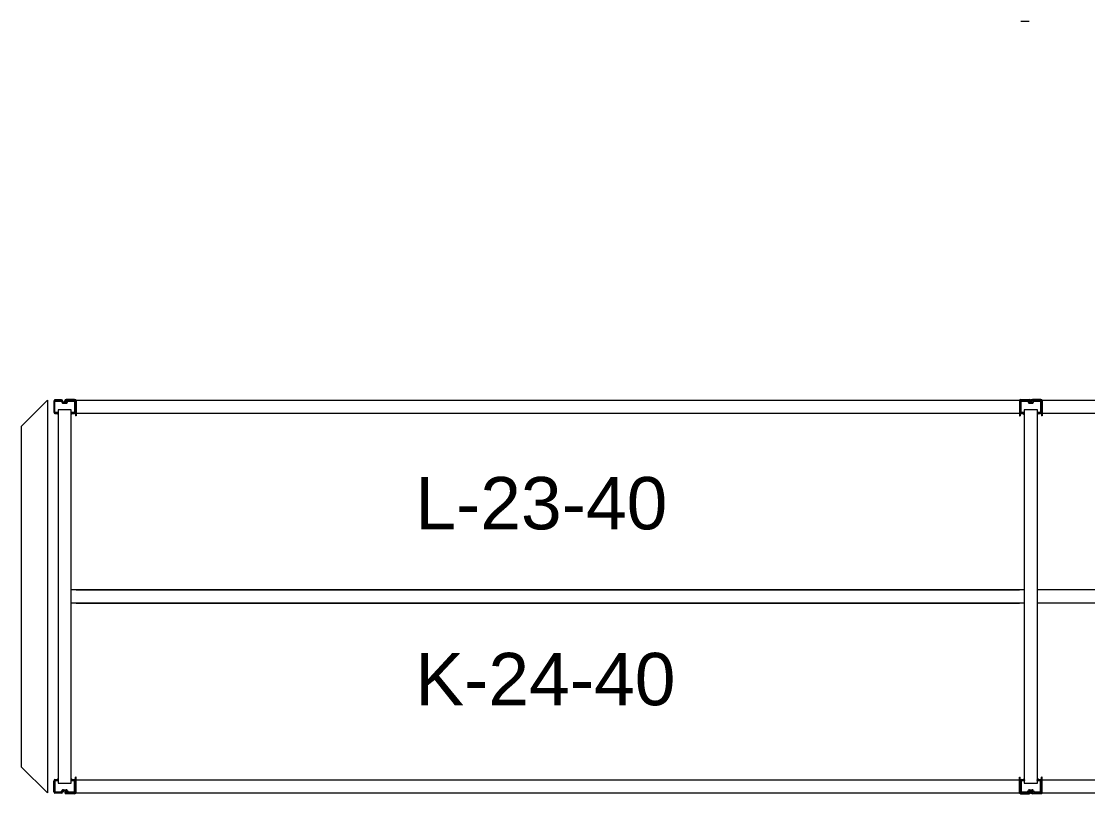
# Model space of a CAD drawing. Header units: inches. Extents: x 2743 to 10591, y -1604 to 5792.
# Drawn here: x 7247.3 to 7410.2, y 373.6 to 491.6 of the extents above; entities that cross this region are included whole.
import ezdxf

# ---------------------------------------------------------------- set-up
doc = ezdxf.new("R2010")
doc.units = ezdxf.units.IN
doc.header["$LTSCALE"] = 0.1875
doc.header["$MEASUREMENT"] = 0
for name, color, linetype, lineweight in [('22 Dimension', 7, 'Continuous', 5), ('32 Echelle', 160, 'Continuous', 15), ('33 Poutre', 30, 'Continuous', 15), ('37 Protection', 1, 'Continuous', 15)]:
    doc.layers.add(name, color=color, linetype=linetype, lineweight=lineweight)
doc.styles.add('arial', font='')
doc.styles.get('arial').set_extended_font_data('Arial')

msp = doc.modelspace()

# ---------------------------------------------------------------- hatches: boundary and pattern name
at = {"layer": '32 Echelle'}
for points in [[(7252.89785, 431.49574), (7252.89785, 431.68324), (7252.71035, 431.68324)], [(7254.89785, 431.49574), (7254.89785, 431.68324), (7255.08535, 431.68324)], [(7400.52285, 431.49574), (7400.52285, 431.68324), (7400.33535, 431.68324)], [(7400.52285, 431.49574), (7400.52285, 431.68324), (7400.33535, 431.68324)], [(7402.52285, 431.49574), (7402.52285, 431.68324), (7402.71035, 431.68324)], [(7402.52285, 431.49574), (7402.52285, 431.68324), (7402.71035, 431.68324)], [(7252.89785, 375.87074), (7252.89785, 375.68324), (7252.71035, 375.68324)], [(7254.89785, 375.87074), (7254.89785, 375.68324), (7255.08535, 375.68324)], [(7400.52285, 375.87074), (7400.52285, 375.68324), (7400.33535, 375.68324)], [(7400.52285, 375.87074), (7400.52285, 375.68324), (7400.33535, 375.68324)], [(7402.52285, 375.87074), (7402.52285, 375.68324), (7402.71035, 375.68324)], [(7402.52285, 375.87074), (7402.52285, 375.68324), (7402.71035, 375.68324)]]:
    msp.add_hatch(color=256, dxfattribs=at).paths.add_polyline_path(points)

# ---------------------------------------------------------------- linework, layer by layer
at = {"layer": '22 Dimension'}
for p, q in [((7400.52285, 404.68324), (7254.89785, 404.68324)), ((7548.14785, 404.68324), (7402.52285, 404.68324)), ((7400.52285, 402.68324), (7254.89785, 402.68324)), ((7548.14785, 402.68324), (7402.52285, 402.68324))]:
    msp.add_line(p, q, dxfattribs=at)
at = {"layer": '32 Echelle', "linetype": 'Continuous', "lineweight": 25}
for p, q in [((7252.27289, 433.49949), (7252.27289, 431.86699)), ((7252.36289, 431.86699), (7252.36289, 433.49949)), ((7253.38548, 433.68324), (7252.45664, 433.68324)), ((7252.45664, 433.59324), (7253.38548, 433.59324)), ((7253.47513, 433.5269), (7253.51904, 433.38326)), ((7253.60511, 433.40958), (7253.5612, 433.55321)), ((7254.23449, 433.55321), (7254.19058, 433.40958)), ((7254.27665, 433.38326), (7254.32056, 433.5269)), ((7255.33905, 433.68324), (7254.41022, 433.68324)), ((7254.41022, 433.59324), (7255.33905, 433.59324)), ((7255.4328, 433.49949), (7255.4328, 431.86699)), ((7255.5228, 431.86699), (7255.5228, 433.49949)), ((7399.89789, 433.49949), (7399.89789, 431.86699)), ((7399.89789, 433.49949), (7399.89789, 431.86699)), ((7399.98789, 431.86699), (7399.98789, 433.49949)), ((7399.98789, 431.86699), (7399.98789, 433.49949)), ((7401.01048, 433.68324), (7400.08164, 433.68324)), ((7401.01048, 433.68324), (7400.08164, 433.68324)), ((7400.08164, 433.59324), (7401.01048, 433.59324)), ((7400.08164, 433.59324), (7401.01048, 433.59324)), ((7401.10013, 433.5269), (7401.14404, 433.38326)), ((7401.10013, 433.5269), (7401.14404, 433.38326)), ((7401.23011, 433.40958), (7401.1862, 433.55321)), ((7401.23011, 433.40958), (7401.1862, 433.55321)), ((7401.85949, 433.55321), (7401.81558, 433.40958)), ((7401.85949, 433.55321), (7401.81558, 433.40958)), ((7401.90165, 433.38326), (7401.94556, 433.5269)), ((7401.90165, 433.38326), (7401.94556, 433.5269)), ((7402.96405, 433.68324), (7402.03522, 433.68324)), ((7402.96405, 433.68324), (7402.03522, 433.68324)), ((7402.03522, 433.59324), (7402.96405, 433.59324)), ((7402.03522, 433.59324), (7402.96405, 433.59324)), ((7403.0578, 433.49949), (7403.0578, 431.86699)), ((7403.0578, 433.49949), (7403.0578, 431.86699)), ((7403.1478, 431.86699), (7403.1478, 433.49949)), ((7403.1478, 431.86699), (7403.1478, 433.49949)), ((7254.10093, 433.34324), (7253.69476, 433.34324)), ((7253.69476, 433.25324), (7254.10093, 433.25324)), ((7401.72593, 433.34324), (7401.31976, 433.34324)), ((7401.72593, 433.34324), (7401.31976, 433.34324)), ((7401.31976, 433.25324), (7401.72593, 433.25324)), ((7401.31976, 433.25324), (7401.72593, 433.25324)), ((7252.87289, 431.77324), (7252.45664, 431.77324)), ((7252.45664, 431.68324), (7252.87289, 431.68324)), ((7252.87289, 431.68324), (7252.87289, 431.77324)), ((7255.33905, 431.77324), (7254.9228, 431.77324)), ((7254.9228, 431.77324), (7254.9228, 431.68324)), ((7254.9228, 431.68324), (7255.33905, 431.68324)), ((7400.49789, 431.77324), (7400.08164, 431.77324)), ((7400.49789, 431.77324), (7400.08164, 431.77324)), ((7400.08164, 431.68324), (7400.49789, 431.68324)), ((7400.08164, 431.68324), (7400.49789, 431.68324)), ((7400.49789, 431.68324), (7400.49789, 431.77324)), ((7400.49789, 431.68324), (7400.49789, 431.77324)), ((7402.96405, 431.77324), (7402.5478, 431.77324)), ((7402.5478, 431.77324), (7402.5478, 431.68324)), ((7402.96405, 431.77324), (7402.5478, 431.77324)), ((7402.5478, 431.77324), (7402.5478, 431.68324)), ((7402.5478, 431.68324), (7402.96405, 431.68324)), ((7402.5478, 431.68324), (7402.96405, 431.68324)), ((7252.27289, 373.86699), (7252.27289, 375.49949)), ((7252.36289, 375.49949), (7252.36289, 373.86699)), ((7252.45664, 375.68324), (7252.87289, 375.68324)), ((7252.87289, 375.59324), (7252.45664, 375.59324)), ((7252.87289, 375.68324), (7252.87289, 375.59324)), ((7254.9228, 375.68324), (7255.33905, 375.68324)), ((7254.9228, 375.59324), (7254.9228, 375.68324)), ((7255.33905, 375.59324), (7254.9228, 375.59324)), ((7255.4328, 373.86699), (7255.4328, 375.49949)), ((7255.5228, 375.49949), (7255.5228, 373.86699)), ((7399.89789, 373.86699), (7399.89789, 375.49949)), ((7399.89789, 373.86699), (7399.89789, 375.49949)), ((7399.98789, 375.49949), (7399.98789, 373.86699)), ((7399.98789, 375.49949), (7399.98789, 373.86699)), ((7400.08164, 375.68324), (7400.49789, 375.68324)), ((7400.08164, 375.68324), (7400.49789, 375.68324)), ((7400.49789, 375.59324), (7400.08164, 375.59324)), ((7400.49789, 375.59324), (7400.08164, 375.59324)), ((7400.49789, 375.68324), (7400.49789, 375.59324)), ((7400.49789, 375.68324), (7400.49789, 375.59324)), ((7402.5478, 375.68324), (7402.96405, 375.68324)), ((7402.5478, 375.59324), (7402.5478, 375.68324)), ((7402.5478, 375.68324), (7402.96405, 375.68324)), ((7402.5478, 375.59324), (7402.5478, 375.68324)), ((7402.96405, 375.59324), (7402.5478, 375.59324)), ((7402.96405, 375.59324), (7402.5478, 375.59324)), ((7403.0578, 373.86699), (7403.0578, 375.49949)), ((7403.0578, 373.86699), (7403.0578, 375.49949)), ((7403.1478, 375.49949), (7403.1478, 373.86699)), ((7403.1478, 375.49949), (7403.1478, 373.86699)), ((7252.45664, 373.77324), (7253.38548, 373.77324)), ((7253.38548, 373.68324), (7252.45664, 373.68324)), ((7253.47513, 373.83958), (7253.51904, 373.98321)), ((7253.60511, 373.9569), (7253.5612, 373.81326)), ((7253.69476, 374.11324), (7254.10093, 374.11324)), ((7254.10093, 374.02324), (7253.69476, 374.02324)), ((7254.23449, 373.81326), (7254.19058, 373.9569)), ((7254.27665, 373.98321), (7254.32056, 373.83958)), ((7254.41022, 373.77324), (7255.33905, 373.77324)), ((7255.33905, 373.68324), (7254.41022, 373.68324)), ((7400.08164, 373.77324), (7401.01048, 373.77324)), ((7400.08164, 373.77324), (7401.01048, 373.77324)), ((7401.01048, 373.68324), (7400.08164, 373.68324)), ((7401.01048, 373.68324), (7400.08164, 373.68324)), ((7401.10013, 373.83958), (7401.14404, 373.98321)), ((7401.10013, 373.83958), (7401.14404, 373.98321)), ((7401.23011, 373.9569), (7401.1862, 373.81326)), ((7401.23011, 373.9569), (7401.1862, 373.81326)), ((7401.31976, 374.11324), (7401.72593, 374.11324)), ((7401.31976, 374.11324), (7401.72593, 374.11324)), ((7401.72593, 374.02324), (7401.31976, 374.02324)), ((7401.72593, 374.02324), (7401.31976, 374.02324)), ((7401.85949, 373.81326), (7401.81558, 373.9569)), ((7401.85949, 373.81326), (7401.81558, 373.9569)), ((7401.90165, 373.98321), (7401.94556, 373.83958)), ((7401.90165, 373.98321), (7401.94556, 373.83958)), ((7402.03522, 373.77324), (7402.96405, 373.77324)), ((7402.03522, 373.77324), (7402.96405, 373.77324)), ((7402.96405, 373.68324), (7402.03522, 373.68324)), ((7402.96405, 373.68324), (7402.03522, 373.68324))]:
    msp.add_line(p, q, dxfattribs=at)
at = {"layer": '32 Echelle'}
for p, q in [((7254.89785, 432.18324), (7252.89785, 432.18324)), ((7252.89785, 432.18324), (7252.89785, 375.18324)), ((7254.89785, 375.18324), (7254.89785, 432.18324)), ((7402.52285, 432.18324), (7400.52285, 432.18324)), ((7400.52285, 432.18324), (7400.52285, 375.18324)), ((7402.52285, 432.18324), (7400.52285, 432.18324)), ((7400.52285, 432.18324), (7400.52285, 375.18324)), ((7402.52285, 375.18324), (7402.52285, 432.18324)), ((7402.52285, 375.18324), (7402.52285, 432.18324)), ((7252.89785, 431.68324), (7252.71035, 431.68324)), ((7252.89785, 431.49574), (7252.71035, 431.68324)), ((7252.89785, 431.49574), (7252.89785, 431.68324)), ((7254.89785, 431.68324), (7255.08535, 431.68324)), ((7254.89785, 431.49574), (7254.89785, 431.68324)), ((7254.89785, 431.49574), (7255.08535, 431.68324)), ((7400.52285, 431.68324), (7400.33535, 431.68324)), ((7400.52285, 431.49574), (7400.33535, 431.68324)), ((7400.52285, 431.68324), (7400.33535, 431.68324)), ((7400.52285, 431.49574), (7400.33535, 431.68324)), ((7400.52285, 431.49574), (7400.52285, 431.68324)), ((7400.52285, 431.49574), (7400.52285, 431.68324)), ((7402.52285, 431.68324), (7402.71035, 431.68324)), ((7402.52285, 431.49574), (7402.52285, 431.68324)), ((7402.52285, 431.49574), (7402.71035, 431.68324)), ((7402.52285, 431.68324), (7402.71035, 431.68324)), ((7402.52285, 431.49574), (7402.52285, 431.68324)), ((7402.52285, 431.49574), (7402.71035, 431.68324)), ((7252.89785, 375.87074), (7252.71035, 375.68324)), ((7252.89785, 375.68324), (7252.71035, 375.68324)), ((7252.89785, 375.87074), (7252.89785, 375.68324)), ((7252.89785, 375.18324), (7254.89785, 375.18324)), ((7254.89785, 375.87074), (7254.89785, 375.68324)), ((7254.89785, 375.87074), (7255.08535, 375.68324)), ((7254.89785, 375.68324), (7255.08535, 375.68324)), ((7400.52285, 375.87074), (7400.33535, 375.68324)), ((7400.52285, 375.87074), (7400.33535, 375.68324)), ((7400.52285, 375.68324), (7400.33535, 375.68324)), ((7400.52285, 375.68324), (7400.33535, 375.68324)), ((7400.52285, 375.87074), (7400.52285, 375.68324)), ((7400.52285, 375.87074), (7400.52285, 375.68324)), ((7400.52285, 375.18324), (7402.52285, 375.18324)), ((7400.52285, 375.18324), (7402.52285, 375.18324)), ((7402.52285, 375.87074), (7402.52285, 375.68324)), ((7402.52285, 375.87074), (7402.71035, 375.68324)), ((7402.52285, 375.87074), (7402.52285, 375.68324)), ((7402.52285, 375.87074), (7402.71035, 375.68324)), ((7402.52285, 375.68324), (7402.71035, 375.68324)), ((7402.52285, 375.68324), (7402.71035, 375.68324))]:
    msp.add_line(p, q, dxfattribs=at)
at = {"layer": '32 Echelle', "linetype": 'Continuous', "lineweight": 25}
for centre, radius, start, end in [((7252.45664, 433.49949), 0.18375, 90, 180), ((7252.45664, 433.49949), 0.09375, 90, 180), ((7253.38548, 433.49949), 0.18375, 17, 90), ((7253.38548, 433.49949), 0.09375, 17, 90), ((7254.41022, 433.49949), 0.18375, 90, 163), ((7254.41022, 433.49949), 0.09375, 90, 163), ((7255.33905, 433.49949), 0.18375, 0, 90), ((7255.33905, 433.49949), 0.09375, 0, 90), ((7400.08164, 433.49949), 0.18375, 90, 180), ((7400.08164, 433.49949), 0.18375, 90, 180), ((7400.08164, 433.49949), 0.09375, 90, 180), ((7400.08164, 433.49949), 0.09375, 90, 180), ((7401.01048, 433.49949), 0.18375, 17, 90), ((7401.01048, 433.49949), 0.18375, 17, 90), ((7401.01048, 433.49949), 0.09375, 17, 90), ((7401.01048, 433.49949), 0.09375, 17, 90), ((7402.03522, 433.49949), 0.18375, 90, 163), ((7402.03522, 433.49949), 0.18375, 90, 163), ((7402.03522, 433.49949), 0.09375, 90, 163), ((7402.03522, 433.49949), 0.09375, 90, 163), ((7402.96405, 433.49949), 0.18375, 0, 90), ((7402.96405, 433.49949), 0.18375, 0, 90), ((7402.96405, 433.49949), 0.09375, 0, 90), ((7402.96405, 433.49949), 0.09375, 0, 90), ((7252.45664, 431.86699), 0.18375, 180, 270), ((7252.45664, 431.86699), 0.09375, 180, 270), ((7253.69476, 433.43699), 0.18375, 197, 270), ((7253.69476, 433.43699), 0.09375, 197, 270), ((7254.10093, 433.43699), 0.09375, 270, 343), ((7254.10093, 433.43699), 0.18375, 270, 343), ((7255.33905, 431.86699), 0.09375, 270, 0), ((7255.33905, 431.86699), 0.18375, 270, 0), ((7400.08164, 431.86699), 0.18375, 180, 270), ((7400.08164, 431.86699), 0.18375, 180, 270), ((7400.08164, 431.86699), 0.09375, 180, 270), ((7400.08164, 431.86699), 0.09375, 180, 270), ((7401.31976, 433.43699), 0.18375, 197, 270), ((7401.31976, 433.43699), 0.18375, 197, 270), ((7401.31976, 433.43699), 0.09375, 197, 270), ((7401.31976, 433.43699), 0.09375, 197, 270), ((7401.72593, 433.43699), 0.09375, 270, 343), ((7401.72593, 433.43699), 0.09375, 270, 343), ((7401.72593, 433.43699), 0.18375, 270, 343), ((7401.72593, 433.43699), 0.18375, 270, 343), ((7402.96405, 431.86699), 0.09375, 270, 0), ((7402.96405, 431.86699), 0.18375, 270, 0), ((7402.96405, 431.86699), 0.09375, 270, 0), ((7402.96405, 431.86699), 0.18375, 270, 0), ((7252.45664, 375.49949), 0.18375, 90, 180), ((7252.45664, 375.49949), 0.09375, 90, 180), ((7255.33905, 375.49949), 0.18375, 0, 90), ((7255.33905, 375.49949), 0.09375, 0, 90), ((7400.08164, 375.49949), 0.18375, 90, 180), ((7400.08164, 375.49949), 0.18375, 90, 180), ((7400.08164, 375.49949), 0.09375, 90, 180), ((7400.08164, 375.49949), 0.09375, 90, 180), ((7402.96405, 375.49949), 0.18375, 0, 90), ((7402.96405, 375.49949), 0.18375, 0, 90), ((7402.96405, 375.49949), 0.09375, 0, 90), ((7402.96405, 375.49949), 0.09375, 0, 90), ((7252.45664, 373.86699), 0.18375, 180, 270), ((7252.45664, 373.86699), 0.09375, 180, 270), ((7253.38548, 373.86699), 0.09375, 270, 343), ((7253.38548, 373.86699), 0.18375, 270, 343), ((7253.69476, 373.92949), 0.18375, 90, 163), ((7253.69476, 373.92949), 0.09375, 90, 163), ((7254.10093, 373.92949), 0.18375, 17, 90), ((7254.10093, 373.92949), 0.09375, 17, 90), ((7254.41022, 373.86699), 0.18375, 197, 270), ((7254.41022, 373.86699), 0.09375, 197, 270), ((7255.33905, 373.86699), 0.09375, 270, 0), ((7255.33905, 373.86699), 0.18375, 270, 0), ((7400.08164, 373.86699), 0.18375, 180, 270), ((7400.08164, 373.86699), 0.18375, 180, 270), ((7400.08164, 373.86699), 0.09375, 180, 270), ((7400.08164, 373.86699), 0.09375, 180, 270), ((7401.01048, 373.86699), 0.09375, 270, 343), ((7401.01048, 373.86699), 0.09375, 270, 343), ((7401.01048, 373.86699), 0.18375, 270, 343), ((7401.01048, 373.86699), 0.18375, 270, 343), ((7401.31976, 373.92949), 0.18375, 90, 163), ((7401.31976, 373.92949), 0.18375, 90, 163), ((7401.31976, 373.92949), 0.09375, 90, 163), ((7401.31976, 373.92949), 0.09375, 90, 163), ((7401.72593, 373.92949), 0.18375, 17, 90), ((7401.72593, 373.92949), 0.18375, 17, 90), ((7401.72593, 373.92949), 0.09375, 17, 90), ((7401.72593, 373.92949), 0.09375, 17, 90), ((7402.03522, 373.86699), 0.18375, 197, 270), ((7402.03522, 373.86699), 0.18375, 197, 270), ((7402.03522, 373.86699), 0.09375, 197, 270), ((7402.03522, 373.86699), 0.09375, 197, 270), ((7402.96405, 373.86699), 0.09375, 270, 0), ((7402.96405, 373.86699), 0.18375, 270, 0), ((7402.96405, 373.86699), 0.09375, 270, 0), ((7402.96405, 373.86699), 0.18375, 270, 0)]:
    msp.add_arc(centre, radius, start, end, dxfattribs=at)
at = {"layer": '33 Poutre'}
for p, q in [((7400.01685, 491.56424), (7401.27885, 491.56424)), ((7253.89785, 433.34324), (7253.89785, 433.55824)), ((7254.01685, 433.34324), (7254.01685, 433.55824)), ((7255.40385, 433.80224), (7254.14185, 433.80224)), ((7254.14185, 433.68324), (7255.40385, 433.68324)), ((7255.52885, 433.55824), (7255.52885, 431.30224)), ((7255.64785, 433.68324), (7399.77285, 433.68324)), ((7255.64785, 433.68324), (7255.64785, 431.68324)), ((7255.64785, 433.55824), (7255.64785, 431.30224)), ((7399.77285, 433.68324), (7399.77285, 431.68324)), ((7399.77285, 433.55824), (7399.77285, 431.30224)), ((7399.89185, 433.55824), (7399.89185, 431.30224)), ((7400.01685, 433.80224), (7401.27885, 433.80224)), ((7401.27885, 433.68324), (7400.01685, 433.68324)), ((7401.40385, 433.34324), (7401.40385, 433.55824)), ((7401.52285, 433.34324), (7401.52285, 433.55824)), ((7401.52285, 433.34324), (7401.52285, 433.55824)), ((7401.64185, 433.34324), (7401.64185, 433.55824)), ((7403.02885, 433.80224), (7401.76685, 433.80224)), ((7401.76685, 433.68324), (7403.02885, 433.68324)), ((7403.15385, 433.55824), (7403.15385, 431.30224)), ((7403.27285, 433.68324), (7547.39785, 433.68324)), ((7403.27285, 433.68324), (7403.27285, 431.68324)), ((7403.27285, 433.55824), (7403.27285, 431.30224)), ((7254.01685, 433.34324), (7253.89785, 433.34324)), ((7401.40385, 433.34324), (7401.52285, 433.34324)), ((7401.64185, 433.34324), (7401.52285, 433.34324)), ((7255.64785, 431.30224), (7255.52885, 431.30224)), ((7255.64785, 431.68324), (7399.77285, 431.68324)), ((7399.77285, 431.30224), (7399.89185, 431.30224)), ((7403.27285, 431.30224), (7403.15385, 431.30224)), ((7403.27285, 431.68324), (7547.39785, 431.68324)), ((7255.64785, 404.68324), (7399.77285, 404.68324)), ((7255.64785, 402.68324), (7399.77285, 402.68324)), ((7255.64785, 376.06424), (7255.52885, 376.06424)), ((7255.52885, 373.80824), (7255.52885, 376.06424)), ((7255.64785, 373.80824), (7255.64785, 376.06424)), ((7255.64785, 375.68324), (7399.77285, 375.68324)), ((7255.64785, 373.68324), (7255.64785, 375.68324)), ((7399.77285, 373.80824), (7399.77285, 376.06424)), ((7399.77285, 376.06424), (7399.89185, 376.06424)), ((7399.77285, 373.68324), (7399.77285, 375.68324)), ((7399.89185, 373.80824), (7399.89185, 376.06424)), ((7403.27285, 376.06424), (7403.15385, 376.06424)), ((7403.15385, 373.80824), (7403.15385, 376.06424)), ((7403.27285, 373.80824), (7403.27285, 376.06424)), ((7403.27285, 375.68324), (7547.39785, 375.68324)), ((7403.27285, 373.68324), (7403.27285, 375.68324)), ((7253.89785, 374.02324), (7253.89785, 373.80824)), ((7254.01685, 374.02324), (7253.89785, 374.02324)), ((7254.01685, 374.02324), (7254.01685, 373.80824)), ((7254.14185, 373.68324), (7255.40385, 373.68324)), ((7255.40385, 373.56424), (7254.14185, 373.56424)), ((7255.64785, 373.68324), (7399.77285, 373.68324)), ((7401.27885, 373.68324), (7400.01685, 373.68324)), ((7400.01685, 373.56424), (7401.27885, 373.56424)), ((7401.40385, 374.02324), (7401.40385, 373.80824)), ((7401.40385, 374.02324), (7401.52285, 374.02324)), ((7401.52285, 374.02324), (7401.52285, 373.80824)), ((7401.52285, 374.02324), (7401.52285, 373.80824)), ((7401.64185, 374.02324), (7401.52285, 374.02324)), ((7401.64185, 374.02324), (7401.64185, 373.80824)), ((7401.76685, 373.68324), (7403.02885, 373.68324)), ((7403.02885, 373.56424), (7401.76685, 373.56424)), ((7403.27285, 373.68324), (7547.39785, 373.68324))]:
    msp.add_line(p, q, dxfattribs=at)
for centre, radius, start, end in [((7254.14185, 433.55824), 0.244, 90, 180), ((7254.14185, 433.55824), 0.125, 90, 180), ((7255.40385, 433.55824), 0.244, 0, 90), ((7255.40385, 433.55824), 0.125, 0, 90), ((7400.01685, 433.55824), 0.244, 90, 180), ((7400.01685, 433.55824), 0.125, 90, 180), ((7401.27885, 433.55824), 0.244, 0, 90), ((7401.27885, 433.55824), 0.125, 0, 90), ((7401.76685, 433.55824), 0.244, 90, 180), ((7401.76685, 433.55824), 0.125, 90, 180), ((7403.02885, 433.55824), 0.244, 0, 90), ((7403.02885, 433.55824), 0.125, 0, 90), ((7254.14185, 373.80824), 0.244, 180, 270), ((7254.14185, 373.80824), 0.125, 180, 270), ((7255.40385, 373.80824), 0.244, 270, 0), ((7255.40385, 373.80824), 0.125, 270, 0), ((7400.01685, 373.80824), 0.244, 180, 270), ((7400.01685, 373.80824), 0.125, 180, 270), ((7401.27885, 373.80824), 0.125, 270, 0), ((7401.27885, 373.80824), 0.244, 270, 0), ((7401.76685, 373.80824), 0.244, 180, 270), ((7401.76685, 373.80824), 0.125, 180, 270), ((7403.02885, 373.80824), 0.244, 270, 0), ((7403.02885, 373.80824), 0.125, 270, 0)]:
    msp.add_arc(centre, radius, start, end, dxfattribs=at)
at = {"layer": '37 Protection'}
for p, q in [((7251.27289, 433.68324), (7247.27289, 429.68324)), ((7251.27289, 433.68324), (7251.27289, 373.68324)), ((7247.27289, 429.68324), (7247.27289, 377.68324)), ((7251.27289, 373.68324), (7247.27289, 377.68324))]:
    msp.add_line(p, q, dxfattribs=at)

# ---------------------------------------------------------------- texts
at = {"layer": '22 Dimension', "char_height": 8, "attachment_point": 1, "style": 'arial'}
for s, insert in [('{\\fArial Unicode MS|b0|i0|c0|p2;\\C8;L-23-40}', (7307.46647, 421.94491)), ('{\\fArial Unicode MS|b0|i0|c0|p2;\\C8;K-24-40}', (7307.46647, 395.07237))]:
    msp.add_mtext_dynamic_manual_height_columns(s, width=68.8901007, gutter_width=5, heights=[0], dxfattribs=dict(at, insert=insert))

doc.saveas('drawing.dxf')
